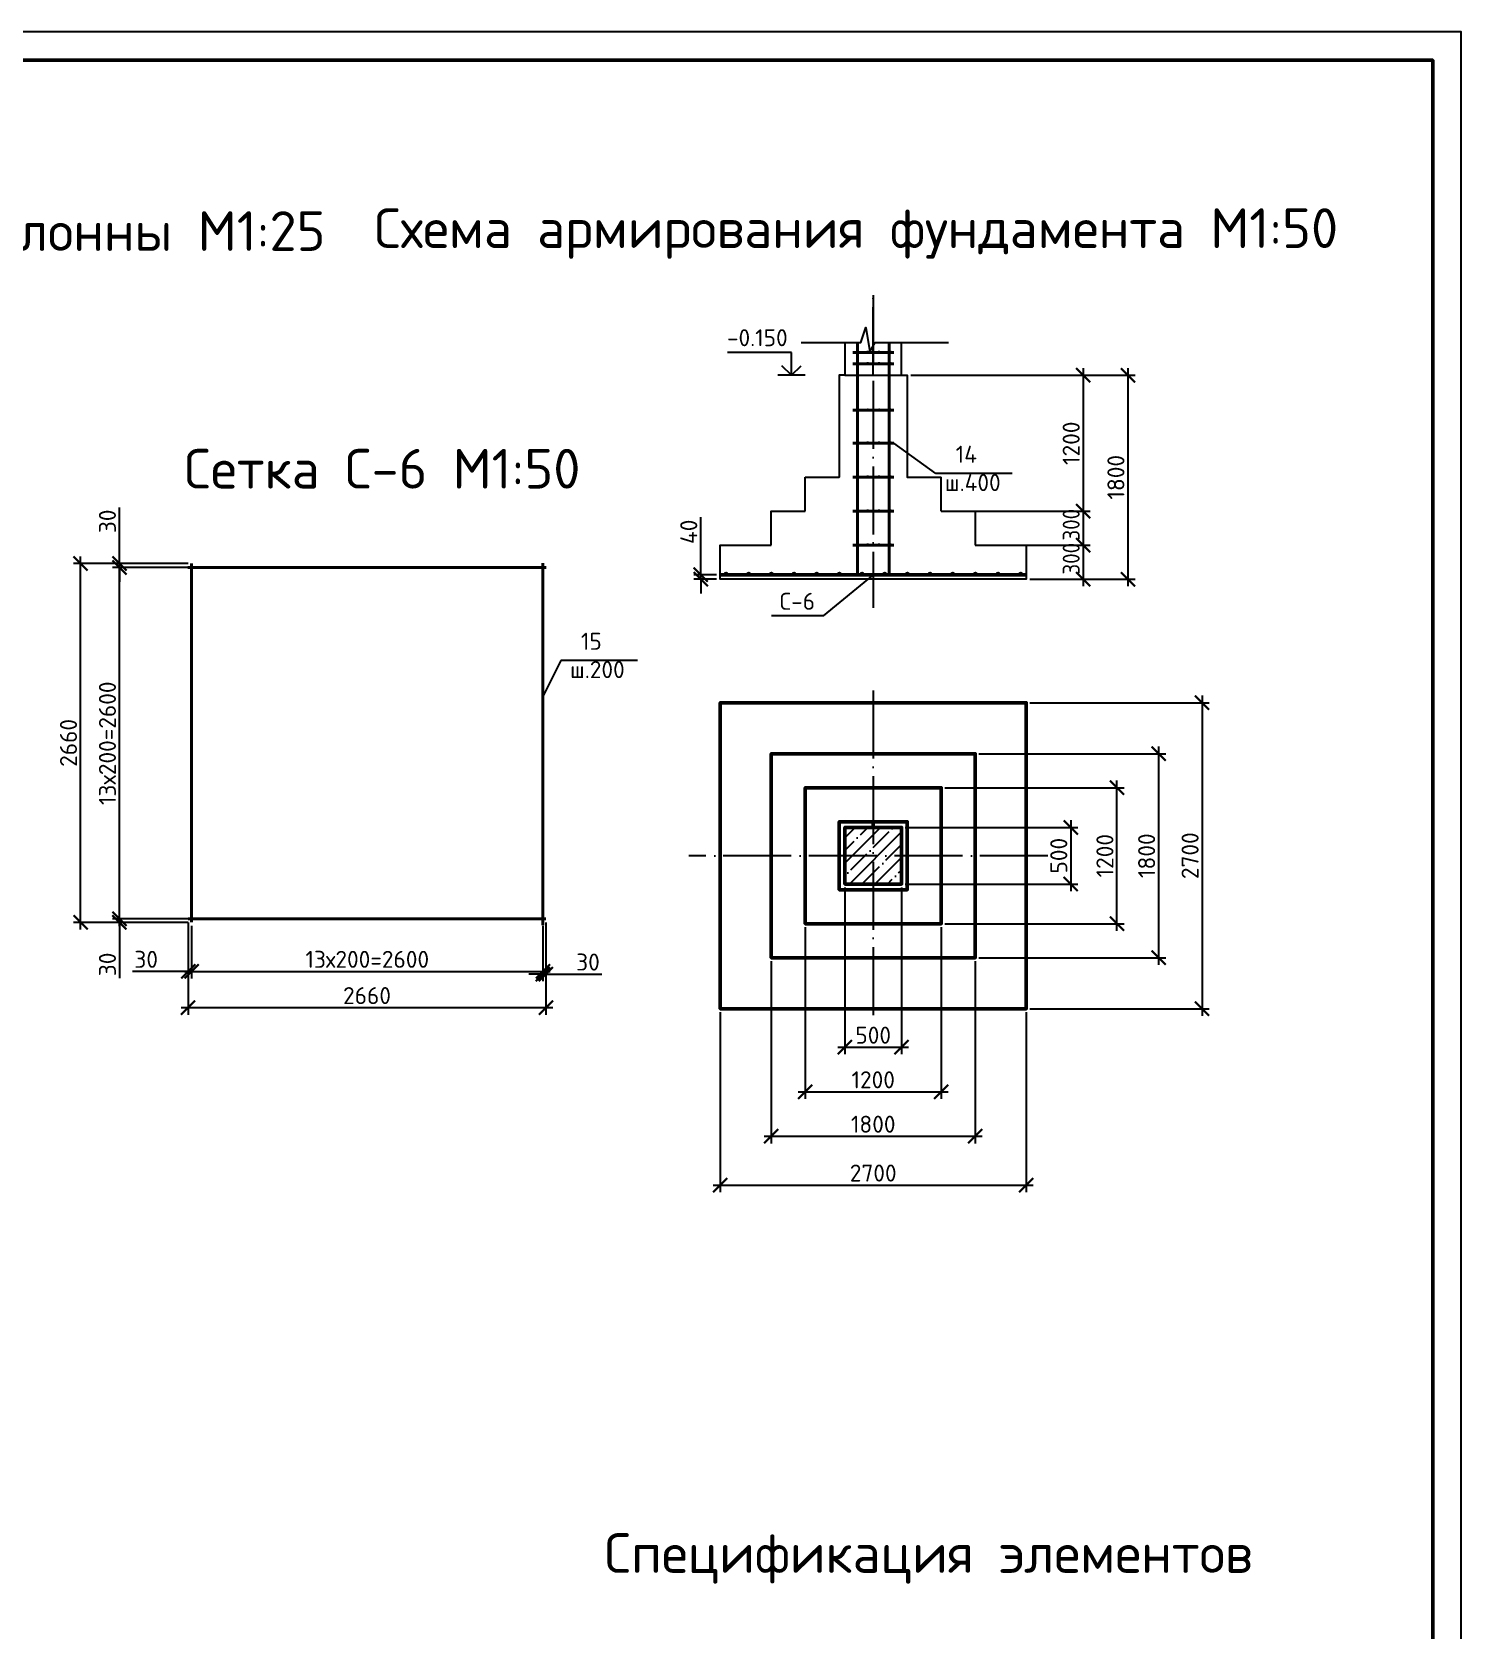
# Model space of a CAD drawing. Header units: millimetres. Extents: x -258556 to -95372, y 16759 to 83599.
# Drawn here: x -127405.4 to -127153.2, y 41723.4 to 42005.4 of the extents above; entities that cross this region are included whole.
import ezdxf

# ---------------------------------------------------------------- set-up
doc = ezdxf.new("R2010")
doc.units = ezdxf.units.MM
doc.header["$LTSCALE"] = 0.5
doc.linetypes.add('ACAD_ISO04W100', pattern=[30, 24, -3, 0, -3])
for name, color, linetype, lineweight in [('0.25-STAMP', 10, 'Continuous', 25), ('0.3-STAMP', 7, 'Continuous', 30), ('ТОЛСТЫЕ', 1, 'Continuous', 50), ('Толстый', 7, 'Continuous', 40), ('ТОНКИЕе', 7, 'Continuous', 25)]:
    doc.layers.add(name, color=color, linetype=linetype, lineweight=lineweight)
for name, color, linetype in [('оси', 7, 'ACAD_ISO04W100'), ('размеры', 7, 'Continuous'), ('текст', 7, 'Continuous'), ('тонкие', 7, 'Continuous'), ('Тонкий', 7, 'Continuous')]:
    doc.layers.add(name, color=color, linetype=linetype)
doc.styles.add('Наклонный3.5', font='isocpeur.ttf', dxfattribs={"height": 3})
doc.dimstyles.new('СТРОИТЕЛЬНЫЙ', dxfattribs={"dimtxt": 3.5, "dimasz": 2.5, "dimexe": 1.25, "dimexo": 0.625, "dimtad": 1, "dimdec": 0, "dimlfac": 100, "dimdsep": 46, "dimtxsty": 'Наклонный3.5', "dimblk1": 'ARCHTICK', "dimblk2": 'ARCHTICK', "dimsah": 1, "dimcen": 0, "dimdle": 1.25, "dimadec": 0, "dimazin": 0, "dimtfac": 0.75, "dimtdec": 0, "dimtmove": 0, "dimatfit": 3, "dimldrblk": 'ARCHTICK', "dimfxl": 1, "dimtolj": 1, "dimtzin": 0, "dimarcsym": 0})

# ---------------------------------------------------------------- blocks, each defined once
blk = doc.blocks.new('_ArchTick')
at = {"color": 0, "linetype": 'ByBlock', "const_width": 0.15}
blk.add_lwpolyline([(-0.5, -0.5), (0.5, 0.5)], dxfattribs=at)
blk = doc.blocks.new('*D1009')
at = {"layer": 'Defpoints', "color": 0, "transparency": 16777216}
for p in [(-127377.24, 41848.26), (-127315.24, 41848.26), (-127315.24, 41839.61)]:
    blk.add_point(p, dxfattribs=at)
at = {"layer": 'тонкие', "color": 0, "lineweight": -2, "transparency": 16777216}
for p, q in [((-127377.24, 41847.64), (-127377.24, 41838.36)), ((-127315.24, 41847.64), (-127315.24, 41838.36)), ((-127378.49, 41839.61), (-127313.99, 41839.61))]:
    blk.add_line(p, q, dxfattribs=at)
at = {"layer": 'тонкие', "color": 0, "lineweight": -2, "transparency": 16777216, "xscale": 2.5, "yscale": 2.5, "zscale": 2.5, "rotation": 180}
blk.add_blockref('_ArchTick', (-127377.24, 41839.61), dxfattribs=at)
at = {"layer": 'тонкие', "color": 0, "lineweight": -2, "transparency": 16777216, "xscale": 2.5, "yscale": 2.5, "zscale": 2.5}
blk.add_blockref('_ArchTick', (-127315.24, 41839.61), dxfattribs=at)
at = {"layer": 'тонкие', "color": 0, "transparency": 16777216, "insert": (-127346.24, 41841.73), "char_height": 3, "width": 25.55, "attachment_point": 5, "style": 'Наклонный3.5'}
blk.add_mtext('\\A1;13х200=2600', dxfattribs=at)
blk = doc.blocks.new('*D1010')
at = {"layer": 'Defpoints', "color": 0, "transparency": 16777216}
for p in [(-127314.72, 41848.86), (-127315.24, 41847.78), (-127314.72, 41839.12)]:
    blk.add_point(p, dxfattribs=at)
at = {"layer": 'тонкие', "color": 0, "lineweight": -2, "transparency": 16777216}
for p, q in [((-127315.24, 41847.15), (-127315.24, 41837.87)), ((-127314.72, 41848.24), (-127314.72, 41837.87)), ((-127315.24, 41839.12), (-127317.74, 41839.12)), ((-127315.24, 41839.12), (-127314.72, 41839.12)), ((-127314.72, 41839.12), (-127304.87, 41839.12))]:
    blk.add_line(p, q, dxfattribs=at)
at = {"layer": 'тонкие', "color": 0, "lineweight": -2, "transparency": 16777216, "xscale": 2.5, "yscale": 2.5, "zscale": 2.5}
blk.add_blockref('_ArchTick', (-127315.24, 41839.12), dxfattribs=at)
at = {"layer": 'тонкие', "color": 0, "lineweight": -2, "transparency": 16777216, "xscale": 2.5, "yscale": 2.5, "zscale": 2.5, "rotation": 180}
blk.add_blockref('_ArchTick', (-127314.72, 41839.12), dxfattribs=at)
at = {"layer": 'тонкие', "color": 0, "transparency": 16777216, "insert": (-127307.29, 41841.25), "char_height": 3, "attachment_point": 5, "style": 'Наклонный3.5'}
blk.add_mtext('\\A1;30', dxfattribs=at)
blk = doc.blocks.new('*D1011')
at = {"layer": 'Defpoints', "color": 0, "transparency": 16777216}
for p in [(-127377.84, 41848.86), (-127377.24, 41848.26), (-127377.84, 41839.61)]:
    blk.add_point(p, dxfattribs=at)
at = {"layer": 'тонкие', "color": 0, "lineweight": -2, "transparency": 16777216}
for p, q in [((-127377.84, 41848.24), (-127377.84, 41838.36)), ((-127377.24, 41847.64), (-127377.24, 41838.36)), ((-127377.84, 41839.61), (-127387.69, 41839.61)), ((-127377.24, 41839.61), (-127377.84, 41839.61)), ((-127377.24, 41839.61), (-127374.74, 41839.61))]:
    blk.add_line(p, q, dxfattribs=at)
at = {"layer": 'тонкие', "color": 0, "lineweight": -2, "transparency": 16777216, "xscale": 2.5, "yscale": 2.5, "zscale": 2.5}
blk.add_blockref('_ArchTick', (-127377.84, 41839.61), dxfattribs=at)
at = {"layer": 'тонкие', "color": 0, "lineweight": -2, "transparency": 16777216, "xscale": 2.5, "yscale": 2.5, "zscale": 2.5, "rotation": 180}
blk.add_blockref('_ArchTick', (-127377.24, 41839.61), dxfattribs=at)
at = {"layer": 'тонкие', "color": 0, "transparency": 16777216, "insert": (-127385.26, 41841.73), "char_height": 3, "attachment_point": 5, "style": 'Наклонный3.5'}
blk.add_mtext('\\A1;30', dxfattribs=at)
blk = doc.blocks.new('*D1012')
at = {"layer": 'Defpoints', "color": 0, "transparency": 16777216}
for p in [(-127377.84, 41848.86), (-127389.97, 41848.26), (-127377.24, 41848.26)]:
    blk.add_point(p, dxfattribs=at)
at = {"layer": 'тонкие', "color": 0, "lineweight": -2, "transparency": 16777216}
for p, q in [((-127378.46, 41848.86), (-127391.22, 41848.86)), ((-127389.97, 41848.86), (-127389.97, 41851.36)), ((-127389.97, 41848.86), (-127389.97, 41848.26)), ((-127377.86, 41848.26), (-127391.22, 41848.26)), ((-127389.97, 41848.26), (-127389.97, 41838.41))]:
    blk.add_line(p, q, dxfattribs=at)
at = {"layer": 'тонкие', "color": 0, "lineweight": -2, "transparency": 16777216, "xscale": 2.5, "yscale": 2.5, "zscale": 2.5}
for p, rotation in [((-127389.97, 41848.86), 270), ((-127389.97, 41848.26), 90)]:
    blk.add_blockref('_ArchTick', p, dxfattribs=dict(at, rotation=rotation))
at = {"layer": 'тонкие', "color": 0, "transparency": 16777216, "insert": (-127392.1, 41840.84), "char_height": 3, "attachment_point": 5, "rotation": 90, "style": 'Наклонный3.5'}
blk.add_mtext('\\A1;30', dxfattribs=at)
blk = doc.blocks.new('*D1013')
at = {"layer": 'Defpoints', "color": 0, "transparency": 16777216}
for p in [(-127389.97, 41910.86), (-127377.24, 41910.86), (-127377.24, 41848.86)]:
    blk.add_point(p, dxfattribs=at)
at = {"layer": 'тонкие', "color": 0, "lineweight": -2, "transparency": 16777216}
for p, q in [((-127377.86, 41910.86), (-127391.22, 41910.86)), ((-127389.97, 41847.61), (-127389.97, 41912.11)), ((-127377.86, 41848.86), (-127391.22, 41848.86))]:
    blk.add_line(p, q, dxfattribs=at)
at = {"layer": 'тонкие', "color": 0, "lineweight": -2, "transparency": 16777216, "xscale": 2.5, "yscale": 2.5, "zscale": 2.5}
for p, rotation in [((-127389.97, 41910.86), 90), ((-127389.97, 41848.86), 270)]:
    blk.add_blockref('_ArchTick', p, dxfattribs=dict(at, rotation=rotation))
at = {"layer": 'тонкие', "color": 0, "transparency": 16777216, "insert": (-127392.1, 41879.86), "char_height": 3, "attachment_point": 5, "rotation": 90, "style": 'Наклонный3.5'}
blk.add_mtext('\\A1;13х200=2600', dxfattribs=at)
blk = doc.blocks.new('*D1014')
at = {"layer": 'Defpoints', "color": 0, "transparency": 16777216}
for p in [(-127389.97, 41911.6), (-127377.24, 41911.6), (-127377.24, 41910.86)]:
    blk.add_point(p, dxfattribs=at)
at = {"layer": 'тонкие', "color": 0, "lineweight": -2, "transparency": 16777216}
for p, q in [((-127389.97, 41911.6), (-127389.97, 41921.45)), ((-127377.86, 41911.6), (-127391.22, 41911.6)), ((-127377.86, 41910.86), (-127391.22, 41910.86)), ((-127389.97, 41910.86), (-127389.97, 41911.6)), ((-127389.97, 41910.86), (-127389.97, 41908.36))]:
    blk.add_line(p, q, dxfattribs=at)
at = {"layer": 'тонкие', "color": 0, "lineweight": -2, "transparency": 16777216, "xscale": 2.5, "yscale": 2.5, "zscale": 2.5}
for p, rotation in [((-127389.97, 41911.6), 270), ((-127389.97, 41910.86), 90)]:
    blk.add_blockref('_ArchTick', p, dxfattribs=dict(at, rotation=rotation))
at = {"layer": 'тонкие', "color": 0, "transparency": 16777216, "insert": (-127392.1, 41919.03), "char_height": 3, "attachment_point": 5, "rotation": 90, "style": 'Наклонный3.5'}
blk.add_mtext('\\A1;30', dxfattribs=at)
blk = doc.blocks.new('*D1015')
at = {"layer": 'Defpoints', "color": 0, "transparency": 16777216}
for p in [(-127396.84, 41911.6), (-127377.24, 41911.6), (-127377.24, 41848.26)]:
    blk.add_point(p, dxfattribs=at)
at = {"layer": 'тонкие', "color": 0, "lineweight": -2, "transparency": 16777216}
for p, q in [((-127377.86, 41911.6), (-127398.09, 41911.6)), ((-127396.84, 41847.01), (-127396.84, 41912.85)), ((-127377.86, 41848.26), (-127398.09, 41848.26))]:
    blk.add_line(p, q, dxfattribs=at)
at = {"layer": 'тонкие', "color": 0, "lineweight": -2, "transparency": 16777216, "xscale": 2.5, "yscale": 2.5, "zscale": 2.5}
for p, rotation in [((-127396.84, 41911.6), 90), ((-127396.84, 41848.26), 270)]:
    blk.add_blockref('_ArchTick', p, dxfattribs=dict(at, rotation=rotation))
at = {"layer": 'тонкие', "color": 0, "transparency": 16777216, "insert": (-127398.97, 41879.93), "char_height": 3, "attachment_point": 5, "rotation": 90, "style": 'Наклонный3.5'}
blk.add_mtext('\\A1;2660', dxfattribs=at)
blk = doc.blocks.new('*D1016')
at = {"layer": 'Defpoints', "color": 0, "transparency": 16777216}
for p in [(-127250.96, 41944.81), (-127244.96, 41920.81), (-127219.9, 41920.81)]:
    blk.add_point(p, dxfattribs=at)
at = {"layer": 'размеры', "color": 0, "lineweight": -2, "transparency": 16777216}
for p, q in [((-127250.34, 41944.81), (-127218.65, 41944.81)), ((-127219.9, 41946.06), (-127219.9, 41919.56)), ((-127244.34, 41920.81), (-127218.65, 41920.81))]:
    blk.add_line(p, q, dxfattribs=at)
at = {"layer": 'размеры', "color": 0, "lineweight": -2, "transparency": 16777216, "xscale": 2.5, "yscale": 2.5, "zscale": 2.5}
for p, rotation in [((-127219.9, 41944.81), 90), ((-127219.9, 41920.81), 270)]:
    blk.add_blockref('_ArchTick', p, dxfattribs=dict(at, rotation=rotation))
at = {"layer": 'размеры', "color": 0, "transparency": 16777216, "insert": (-127222.02, 41932.81), "char_height": 3, "attachment_point": 5, "rotation": 90, "style": 'Наклонный3.5'}
blk.add_mtext('\\A1;1200', dxfattribs=at)
blk = doc.blocks.new('*D1017')
at = {"layer": 'Defpoints', "color": 0, "transparency": 16777216}
for p in [(-127238.96, 41920.81), (-127238.96, 41914.81), (-127219.9, 41914.81)]:
    blk.add_point(p, dxfattribs=at)
at = {"layer": 'размеры', "color": 0, "lineweight": -2, "transparency": 16777216}
for p, q in [((-127219.9, 41922.06), (-127219.9, 41913.56)), ((-127238.34, 41920.81), (-127218.65, 41920.81)), ((-127238.34, 41914.81), (-127218.65, 41914.81))]:
    blk.add_line(p, q, dxfattribs=at)
at = {"layer": 'размеры', "color": 0, "lineweight": -2, "transparency": 16777216, "xscale": 2.5, "yscale": 2.5, "zscale": 2.5}
for p, rotation in [((-127219.9, 41920.81), 90), ((-127219.9, 41914.81), 270)]:
    blk.add_blockref('_ArchTick', p, dxfattribs=dict(at, rotation=rotation))
at = {"layer": 'размеры', "color": 0, "transparency": 16777216, "insert": (-127222.02, 41918.43), "char_height": 3, "attachment_point": 5, "rotation": 90, "style": 'Наклонный3.5'}
blk.add_mtext('\\A1;{\\W0.9;300}', dxfattribs=at)
blk = doc.blocks.new('*D1018')
at = {"layer": 'Defpoints', "color": 0, "transparency": 16777216}
for p in [(-127229.96, 41914.81), (-127229.96, 41908.81), (-127219.9, 41908.81)]:
    blk.add_point(p, dxfattribs=at)
at = {"layer": 'размеры', "color": 0, "lineweight": -2, "transparency": 16777216}
for p, q in [((-127229.34, 41914.81), (-127218.65, 41914.81)), ((-127219.9, 41916.06), (-127219.9, 41907.56)), ((-127229.34, 41908.81), (-127218.65, 41908.81))]:
    blk.add_line(p, q, dxfattribs=at)
at = {"layer": 'размеры', "color": 0, "lineweight": -2, "transparency": 16777216, "xscale": 2.5, "yscale": 2.5, "zscale": 2.5}
for p, rotation in [((-127219.9, 41914.81), 90), ((-127219.9, 41908.81), 270)]:
    blk.add_blockref('_ArchTick', p, dxfattribs=dict(at, rotation=rotation))
at = {"layer": 'размеры', "color": 0, "transparency": 16777216, "insert": (-127222.02, 41912.43), "char_height": 3, "attachment_point": 5, "rotation": 90, "style": 'Наклонный3.5'}
blk.add_mtext('\\A1;{\\W0.9;300}', dxfattribs=at)
blk = doc.blocks.new('*D1019')
at = {"layer": 'Defpoints', "color": 0, "transparency": 16777216}
for p in [(-127250.96, 41944.81), (-127229.96, 41908.81), (-127212, 41908.81)]:
    blk.add_point(p, dxfattribs=at)
at = {"layer": 'размеры', "color": 0, "lineweight": -2, "transparency": 16777216}
for p, q in [((-127250.34, 41944.81), (-127210.75, 41944.81)), ((-127212, 41946.06), (-127212, 41907.56)), ((-127229.34, 41908.81), (-127210.75, 41908.81))]:
    blk.add_line(p, q, dxfattribs=at)
at = {"layer": 'размеры', "color": 0, "lineweight": -2, "transparency": 16777216, "xscale": 2.5, "yscale": 2.5, "zscale": 2.5}
for p, rotation in [((-127212, 41944.81), 90), ((-127212, 41908.81), 270)]:
    blk.add_blockref('_ArchTick', p, dxfattribs=dict(at, rotation=rotation))
at = {"layer": 'размеры', "color": 0, "transparency": 16777216, "insert": (-127214.13, 41926.81), "char_height": 3, "attachment_point": 5, "rotation": 90, "style": 'Наклонный3.5'}
blk.add_mtext('\\A1;1800', dxfattribs=at)
blk = doc.blocks.new('*D1020')
at = {"layer": 'Defpoints', "color": 0, "transparency": 16777216}
for p in [(-127261.96, 41855.02), (-127251.96, 41855.02), (-127251.96, 41826.22)]:
    blk.add_point(p, dxfattribs=at)
at = {"layer": 'размеры', "color": 0, "lineweight": -2, "transparency": 16777216}
for p, q in [((-127261.96, 41854.39), (-127261.96, 41824.97)), ((-127251.96, 41854.39), (-127251.96, 41824.97)), ((-127263.21, 41826.22), (-127250.71, 41826.22))]:
    blk.add_line(p, q, dxfattribs=at)
at = {"layer": 'размеры', "color": 0, "lineweight": -2, "transparency": 16777216, "xscale": 2.5, "yscale": 2.5, "zscale": 2.5, "rotation": 180}
blk.add_blockref('_ArchTick', (-127261.96, 41826.22), dxfattribs=at)
at = {"layer": 'размеры', "color": 0, "lineweight": -2, "transparency": 16777216, "xscale": 2.5, "yscale": 2.5, "zscale": 2.5}
blk.add_blockref('_ArchTick', (-127251.96, 41826.22), dxfattribs=at)
at = {"layer": 'размеры', "color": 0, "transparency": 16777216, "insert": (-127256.96, 41828.34), "char_height": 3, "attachment_point": 5, "style": 'Наклонный3.5'}
blk.add_mtext('\\A1;500', dxfattribs=at)
blk = doc.blocks.new('*D1021')
at = {"layer": 'Defpoints', "color": 0, "transparency": 16777216}
for p in [(-127251.96, 41865.02), (-127251.96, 41855.02), (-127222.09, 41855.02)]:
    blk.add_point(p, dxfattribs=at)
at = {"layer": 'размеры', "color": 0, "lineweight": -2, "transparency": 16777216}
for p, q in [((-127222.09, 41866.27), (-127222.09, 41853.77)), ((-127251.34, 41865.02), (-127220.84, 41865.02)), ((-127251.34, 41855.02), (-127220.84, 41855.02))]:
    blk.add_line(p, q, dxfattribs=at)
at = {"layer": 'размеры', "color": 0, "lineweight": -2, "transparency": 16777216, "xscale": 2.5, "yscale": 2.5, "zscale": 2.5}
for p, rotation in [((-127222.09, 41865.02), 90), ((-127222.09, 41855.02), 270)]:
    blk.add_blockref('_ArchTick', p, dxfattribs=dict(at, rotation=rotation))
at = {"layer": 'размеры', "color": 0, "transparency": 16777216, "insert": (-127224.21, 41860.02), "char_height": 3, "attachment_point": 5, "rotation": 90, "style": 'Наклонный3.5'}
blk.add_mtext('\\A1;500', dxfattribs=at)
blk = doc.blocks.new('*D1022')
at = {"layer": 'Defpoints', "color": 0, "transparency": 16777216}
for p in [(-127268.96, 41848.02), (-127244.96, 41848.02), (-127244.96, 41818.35)]:
    blk.add_point(p, dxfattribs=at)
at = {"layer": 'размеры', "color": 0, "lineweight": -2, "transparency": 16777216}
for p, q in [((-127268.96, 41847.39), (-127268.96, 41817.1)), ((-127244.96, 41847.39), (-127244.96, 41817.1)), ((-127270.21, 41818.35), (-127243.71, 41818.35))]:
    blk.add_line(p, q, dxfattribs=at)
at = {"layer": 'размеры', "color": 0, "lineweight": -2, "transparency": 16777216, "xscale": 2.5, "yscale": 2.5, "zscale": 2.5, "rotation": 180}
blk.add_blockref('_ArchTick', (-127268.96, 41818.35), dxfattribs=at)
at = {"layer": 'размеры', "color": 0, "lineweight": -2, "transparency": 16777216, "xscale": 2.5, "yscale": 2.5, "zscale": 2.5}
blk.add_blockref('_ArchTick', (-127244.96, 41818.35), dxfattribs=at)
at = {"layer": 'размеры', "color": 0, "transparency": 16777216, "insert": (-127256.96, 41820.47), "char_height": 3, "attachment_point": 5, "style": 'Наклонный3.5'}
blk.add_mtext('\\A1;1200', dxfattribs=at)
blk = doc.blocks.new('*D1023')
at = {"layer": 'Defpoints', "color": 0, "transparency": 16777216}
for p in [(-127244.96, 41872.02), (-127213.94, 41872.02), (-127244.96, 41848.02)]:
    blk.add_point(p, dxfattribs=at)
at = {"layer": 'размеры', "color": 0, "lineweight": -2, "transparency": 16777216}
for p, q in [((-127244.34, 41872.02), (-127212.69, 41872.02)), ((-127213.94, 41846.77), (-127213.94, 41873.27)), ((-127244.34, 41848.02), (-127212.69, 41848.02))]:
    blk.add_line(p, q, dxfattribs=at)
at = {"layer": 'размеры', "color": 0, "lineweight": -2, "transparency": 16777216, "xscale": 2.5, "yscale": 2.5, "zscale": 2.5}
for p, rotation in [((-127213.94, 41872.02), 90), ((-127213.94, 41848.02), 270)]:
    blk.add_blockref('_ArchTick', p, dxfattribs=dict(at, rotation=rotation))
at = {"layer": 'размеры', "color": 0, "transparency": 16777216, "insert": (-127216.07, 41860.02), "char_height": 3, "attachment_point": 5, "rotation": 90, "style": 'Наклонный3.5'}
blk.add_mtext('\\A1;1200', dxfattribs=at)
blk = doc.blocks.new('*D1024')
at = {"layer": 'Defpoints', "color": 0, "transparency": 16777216}
for p in [(-127274.96, 41842.02), (-127238.96, 41842.02), (-127238.96, 41810.5)]:
    blk.add_point(p, dxfattribs=at)
at = {"layer": 'размеры', "color": 0, "lineweight": -2, "transparency": 16777216}
for p, q in [((-127274.96, 41841.39), (-127274.96, 41809.25)), ((-127238.96, 41841.39), (-127238.96, 41809.25)), ((-127276.21, 41810.5), (-127237.71, 41810.5))]:
    blk.add_line(p, q, dxfattribs=at)
at = {"layer": 'размеры', "color": 0, "lineweight": -2, "transparency": 16777216, "xscale": 2.5, "yscale": 2.5, "zscale": 2.5, "rotation": 180}
blk.add_blockref('_ArchTick', (-127274.96, 41810.5), dxfattribs=at)
at = {"layer": 'размеры', "color": 0, "lineweight": -2, "transparency": 16777216, "xscale": 2.5, "yscale": 2.5, "zscale": 2.5}
blk.add_blockref('_ArchTick', (-127238.96, 41810.5), dxfattribs=at)
at = {"layer": 'размеры', "color": 0, "transparency": 16777216, "insert": (-127256.96, 41812.63), "char_height": 3, "attachment_point": 5, "style": 'Наклонный3.5'}
blk.add_mtext('\\A1;1800', dxfattribs=at)
blk = doc.blocks.new('*D1025')
at = {"layer": 'Defpoints', "color": 0, "transparency": 16777216}
for p in [(-127283.96, 41833.02), (-127229.96, 41833.02), (-127229.96, 41801.89)]:
    blk.add_point(p, dxfattribs=at)
at = {"layer": 'размеры', "color": 0, "lineweight": -2, "transparency": 16777216}
for p, q in [((-127283.96, 41832.39), (-127283.96, 41800.64)), ((-127229.96, 41832.39), (-127229.96, 41800.64)), ((-127285.21, 41801.89), (-127228.71, 41801.89))]:
    blk.add_line(p, q, dxfattribs=at)
at = {"layer": 'размеры', "color": 0, "lineweight": -2, "transparency": 16777216, "xscale": 2.5, "yscale": 2.5, "zscale": 2.5, "rotation": 180}
blk.add_blockref('_ArchTick', (-127283.96, 41801.89), dxfattribs=at)
at = {"layer": 'размеры', "color": 0, "lineweight": -2, "transparency": 16777216, "xscale": 2.5, "yscale": 2.5, "zscale": 2.5}
blk.add_blockref('_ArchTick', (-127229.96, 41801.89), dxfattribs=at)
at = {"layer": 'размеры', "color": 0, "transparency": 16777216, "insert": (-127256.96, 41804.01), "char_height": 3, "attachment_point": 5, "style": 'Наклонный3.5'}
blk.add_mtext('\\A1;2700', dxfattribs=at)
blk = doc.blocks.new('*D1026')
at = {"layer": 'Defpoints', "color": 0, "transparency": 16777216}
for p in [(-127238.96, 41878.02), (-127206.58, 41878.02), (-127238.96, 41842.02)]:
    blk.add_point(p, dxfattribs=at)
at = {"layer": 'размеры', "color": 0, "lineweight": -2, "transparency": 16777216}
for p, q in [((-127238.34, 41878.02), (-127205.33, 41878.02)), ((-127206.58, 41840.77), (-127206.58, 41879.27)), ((-127238.34, 41842.02), (-127205.33, 41842.02))]:
    blk.add_line(p, q, dxfattribs=at)
at = {"layer": 'размеры', "color": 0, "lineweight": -2, "transparency": 16777216, "xscale": 2.5, "yscale": 2.5, "zscale": 2.5}
for p, rotation in [((-127206.58, 41878.02), 90), ((-127206.58, 41842.02), 270)]:
    blk.add_blockref('_ArchTick', p, dxfattribs=dict(at, rotation=rotation))
at = {"layer": 'размеры', "color": 0, "transparency": 16777216, "insert": (-127208.71, 41860.02), "char_height": 3, "attachment_point": 5, "rotation": 90, "style": 'Наклонный3.5'}
blk.add_mtext('\\A1;1800', dxfattribs=at)
blk = doc.blocks.new('*D1027')
at = {"layer": 'Defpoints', "color": 0, "transparency": 16777216}
for p in [(-127229.96, 41887.02), (-127229.96, 41833.02), (-127198.92, 41833.02)]:
    blk.add_point(p, dxfattribs=at)
at = {"layer": 'размеры', "color": 0, "lineweight": -2, "transparency": 16777216}
for p, q in [((-127198.92, 41888.27), (-127198.92, 41831.77)), ((-127229.34, 41887.02), (-127197.67, 41887.02)), ((-127229.34, 41833.02), (-127197.67, 41833.02))]:
    blk.add_line(p, q, dxfattribs=at)
at = {"layer": 'размеры', "color": 0, "lineweight": -2, "transparency": 16777216, "xscale": 2.5, "yscale": 2.5, "zscale": 2.5}
for p, rotation in [((-127198.92, 41887.02), 90), ((-127198.92, 41833.02), 270)]:
    blk.add_blockref('_ArchTick', p, dxfattribs=dict(at, rotation=rotation))
at = {"layer": 'размеры', "color": 0, "transparency": 16777216, "insert": (-127201.04, 41860.02), "char_height": 3, "attachment_point": 5, "rotation": 90, "style": 'Наклонный3.5'}
blk.add_mtext('\\A1;2700', dxfattribs=at)
blk = doc.blocks.new('*D1028')
at = {"layer": 'Defpoints', "color": 0, "transparency": 16777216}
for p in [(-127287.39, 41909.61), (-127283.96, 41909.61), (-127283.96, 41908.81)]:
    blk.add_point(p, dxfattribs=at)
at = {"layer": 'размеры', "color": 0, "lineweight": -2, "transparency": 16777216}
for p, q in [((-127287.39, 41909.61), (-127287.39, 41919.76)), ((-127284.59, 41909.61), (-127288.64, 41909.61)), ((-127284.59, 41908.81), (-127288.64, 41908.81)), ((-127287.39, 41908.81), (-127287.39, 41909.61)), ((-127287.39, 41908.81), (-127287.39, 41906.31))]:
    blk.add_line(p, q, dxfattribs=at)
at = {"layer": 'размеры', "color": 0, "lineweight": -2, "transparency": 16777216, "xscale": 2.5, "yscale": 2.5, "zscale": 2.5}
for p, rotation in [((-127287.39, 41909.61), 270), ((-127287.39, 41908.81), 90)]:
    blk.add_blockref('_ArchTick', p, dxfattribs=dict(at, rotation=rotation))
at = {"layer": 'размеры', "color": 0, "transparency": 16777216, "insert": (-127289.51, 41917.18), "char_height": 3, "attachment_point": 5, "rotation": 90, "style": 'Наклонный3.5'}
blk.add_mtext('\\A1;40', dxfattribs=at)
blk = doc.blocks.new('*D1029')
at = {"layer": 'Defpoints', "color": 0, "transparency": 16777216}
for p in [(-127377.86, 41848.86), (-127314.72, 41848.86), (-127314.72, 41833.2)]:
    blk.add_point(p, dxfattribs=at)
at = {"layer": 'размеры', "color": 0, "lineweight": -2, "transparency": 16777216}
for p, q in [((-127377.86, 41848.24), (-127377.86, 41831.95)), ((-127314.72, 41848.24), (-127314.72, 41831.95)), ((-127379.11, 41833.2), (-127313.47, 41833.2))]:
    blk.add_line(p, q, dxfattribs=at)
at = {"layer": 'размеры', "color": 0, "lineweight": -2, "transparency": 16777216, "xscale": 2.5, "yscale": 2.5, "zscale": 2.5, "rotation": 180}
blk.add_blockref('_ArchTick', (-127377.86, 41833.2), dxfattribs=at)
at = {"layer": 'размеры', "color": 0, "lineweight": -2, "transparency": 16777216, "xscale": 2.5, "yscale": 2.5, "zscale": 2.5}
blk.add_blockref('_ArchTick', (-127314.72, 41833.2), dxfattribs=at)
at = {"layer": 'размеры', "color": 0, "transparency": 16777216, "insert": (-127346.29, 41835.33), "char_height": 3, "attachment_point": 5, "style": 'Наклонный3.5'}
blk.add_mtext('\\A1;2660', dxfattribs=at)

msp = doc.modelspace()

# ---------------------------------------------------------------- hatches: boundary and pattern name
at = {"layer": 'тонкие'}
h = msp.add_hatch(color=7, dxfattribs=at)
h.dxf.hatch_style = 1
h.paths.add_polyline_path([(-127259.82891, 41948.92233, 1), (-127260.02891, 41948.92233, 1)])
h.paths.add_polyline_path([(-127258.02891, 41948.92233, 1), (-127257.82891, 41948.92233, 1)])
h.paths.add_polyline_path([(-127255.82891, 41948.92233, 1), (-127256.02891, 41948.92233, 1)])
h.paths.add_polyline_path([(-127253.82891, 41948.92233, 1), (-127254.02891, 41948.92233, 1)])
h = msp.add_hatch(color=7, dxfattribs=at)
h.dxf.hatch_style = 1
h.paths.add_polyline_path([(-127259.82891, 41946.92233, 1), (-127260.02891, 41946.92233, 1)])
h.paths.add_polyline_path([(-127258.02891, 41946.92233, 1), (-127257.82891, 41946.92233, 1)])
h.paths.add_polyline_path([(-127255.82891, 41946.92233, 1), (-127256.02891, 41946.92233, 1)])
h.paths.add_polyline_path([(-127253.82891, 41946.92233, 1), (-127254.02891, 41946.92233, 1)])
h = msp.add_hatch(color=7, dxfattribs=at)
h.dxf.hatch_style = 1
h.paths.add_polyline_path([(-127259.82891, 41938.723, 1), (-127260.02891, 41938.723, 1)])
h.paths.add_polyline_path([(-127258.02891, 41938.723, 1), (-127257.82891, 41938.723, 1)])
h.paths.add_polyline_path([(-127255.82891, 41938.723, 1), (-127256.02891, 41938.723, 1)])
h.paths.add_polyline_path([(-127253.82891, 41938.723, 1), (-127254.02891, 41938.723, 1)])
h = msp.add_hatch(color=7, dxfattribs=at)
h.dxf.hatch_style = 1
h.paths.add_polyline_path([(-127259.82891, 41932.90573, 1), (-127260.02891, 41932.90573, 1)])
h.paths.add_polyline_path([(-127258.02891, 41932.90573, 1), (-127257.82891, 41932.90573, 1)])
h.paths.add_polyline_path([(-127255.82891, 41932.90573, 1), (-127256.02891, 41932.90573, 1)])
h.paths.add_polyline_path([(-127253.82891, 41932.90573, 1), (-127254.02891, 41932.90573, 1)])
h = msp.add_hatch(color=7, dxfattribs=at)
h.dxf.hatch_style = 1
h.paths.add_polyline_path([(-127259.82891, 41926.90573, 1), (-127260.02891, 41926.90573, 1)])
h.paths.add_polyline_path([(-127258.02891, 41926.90573, 1), (-127257.82891, 41926.90573, 1)])
h.paths.add_polyline_path([(-127255.82891, 41926.90573, 1), (-127256.02891, 41926.90573, 1)])
h.paths.add_polyline_path([(-127253.82891, 41926.90573, 1), (-127254.02891, 41926.90573, 1)])
h = msp.add_hatch(color=7, dxfattribs=at)
h.dxf.hatch_style = 1
h.paths.add_polyline_path([(-127259.82891, 41920.90573, 1), (-127260.02891, 41920.90573, 1)])
h.paths.add_polyline_path([(-127258.02891, 41920.90573, 1), (-127257.82891, 41920.90573, 1)])
h.paths.add_polyline_path([(-127255.82891, 41920.90573, 1), (-127256.02891, 41920.90573, 1)])
h.paths.add_polyline_path([(-127253.82891, 41920.90573, 1), (-127254.02891, 41920.90573, 1)])
h = msp.add_hatch(color=7, dxfattribs=at)
h.dxf.hatch_style = 1
h.paths.add_polyline_path([(-127259.82891, 41914.90573, 1), (-127260.02891, 41914.90573, 1)])
h.paths.add_polyline_path([(-127258.02891, 41914.90573, 1), (-127257.82891, 41914.90573, 1)])
h.paths.add_polyline_path([(-127255.82891, 41914.90573, 1), (-127256.02891, 41914.90573, 1)])
h.paths.add_polyline_path([(-127253.82891, 41914.90573, 1), (-127254.02891, 41914.90573, 1)])
for points in [[(-127283.12891, 41909.80573, 1), (-127282.72891, 41909.80573, 1)], [(-127279.12891, 41909.80573, 1), (-127278.72891, 41909.80573, 1)], [(-127275.12891, 41909.80573, 1), (-127274.72891, 41909.80573, 1)], [(-127271.12891, 41909.80573, 1), (-127270.72891, 41909.80573, 1)], [(-127267.12891, 41909.80573, 1), (-127266.72891, 41909.80573, 1)], [(-127263.12891, 41909.80573, 1), (-127262.72891, 41909.80573, 1)], [(-127259.12891, 41909.80573, 1), (-127258.72891, 41909.80573, 1)], [(-127255.12891, 41909.80573, 1), (-127254.72891, 41909.80573, 1)], [(-127251.12891, 41909.80573, 1), (-127250.72891, 41909.80573, 1)], [(-127247.12891, 41909.80573, 1), (-127246.72891, 41909.80573, 1)], [(-127243.12891, 41909.80573, 1), (-127242.72891, 41909.80573, 1)], [(-127239.12891, 41909.80573, 1), (-127238.72891, 41909.80573, 1)], [(-127235.12891, 41909.80573, 1), (-127234.72891, 41909.80573, 1)], [(-127231.12891, 41909.80573, 1), (-127230.72891, 41909.80573, 1)]]:
    msp.add_hatch(color=7, dxfattribs=at).paths.add_polyline_path(points)
at = {"layer": 'тонкие', "transparency": 33554687}
h = msp.add_hatch(dxfattribs=at)
h.set_pattern_fill('ANSI35', scale=0.5)
h.paths.add_polyline_path([(-127256.96422, 41865.01766), (-127261.96422, 41865.01766), (-127261.96422, 41860.01766), (-127261.96422, 41855.01766), (-127256.96422, 41855.01766)])
h.paths.add_polyline_path([(-127256.96422, 41860.01766), (-127251.96422, 41860.01766), (-127251.96422, 41865.01766), (-127256.96422, 41865.01766)])
h.paths.add_polyline_path([(-127251.96422, 41855.01766), (-127251.96422, 41860.01766), (-127256.96422, 41860.01766), (-127256.96422, 41855.01766)])

# ---------------------------------------------------------------- linework, layer by layer
at = {"layer": '0.25-STAMP', "color": 7}
msp.add_lwpolyline([(-127994.22469, 41411.39759), (-127153.22469, 41411.39759), (-127153.22469, 42005.39759), (-127994.22469, 42005.39759), (-127994.22469, 41411.39759)], dxfattribs=at)
at = {"layer": '0.3-STAMP', "color": 7, "lineweight": 50}
msp.add_lwpolyline([(-127974.22469, 41416.39759), (-127158.22469, 41416.39759), (-127158.22469, 42000.39759), (-127974.22469, 42000.39759), (-127974.22469, 41416.39759)], dxfattribs=at)
at = {"layer": 'оси', "color": 7}
for points in [[(-127256.96422, 41944.80573), (-127256.96422, 41958.91898), (-127256.96422, 41903.74139)], [(-127268.96422, 41920.80573), (-127268.96422, 41926.80573), (-127262.96422, 41926.80573)], [(-127244.96422, 41920.80573), (-127244.96422, 41926.80573)], [(-127256.96422, 41889.15282), (-127256.96422, 41830.88251)], [(-127226.12496, 41860.01766), (-127226.12496, 41860.01766), (-127289.46982, 41860.01766)]]:
    msp.add_lwpolyline(points, dxfattribs=at)
at = {"layer": 'ТОЛСТЫЕ', "color": 7}
msp.add_line((-127283.96422, 41909.60573), (-127229.96422, 41909.60573), dxfattribs=at)
at = {"layer": 'Толстый', "color": 7}
for p, q in [((-127259.72891, 41909.60573), (-127259.72891, 41950.59147)), ((-127254.12891, 41950.59147), (-127254.12891, 41909.60573)), ((-127260.52891, 41948.82233), (-127253.32891, 41948.82233)), ((-127260.52891, 41946.82233), (-127253.32891, 41946.82233)), ((-127260.52891, 41938.623), (-127253.32891, 41938.623)), ((-127260.52891, 41932.80573), (-127253.32891, 41932.80573)), ((-127260.52891, 41926.80573), (-127253.32891, 41926.80573)), ((-127260.52891, 41920.80573), (-127253.32891, 41920.80573)), ((-127260.52891, 41914.80573), (-127253.32891, 41914.80573)), ((-127377.93775, 41910.86289), (-127314.6827, 41910.86289)), ((-127377.23775, 41848.26289), (-127377.23775, 41911.60353)), ((-127315.23775, 41847.77851), (-127315.23775, 41911.65332)), ((-127377.83775, 41848.86289), (-127314.71869, 41848.86289))]:
    msp.add_line(p, q, dxfattribs=at)
at = {"layer": 'тонкие', "color": 7}
for p, q in [((-127271.36422, 41948.80573), (-127282.66657, 41948.80573)), ((-127271.36422, 41944.80573), (-127271.36422, 41948.80573)), ((-127268.96422, 41944.80573), (-127273.76422, 41944.80573)), ((-127271.36422, 41944.80573), (-127273.06128, 41946.50279)), ((-127271.36422, 41944.80573), (-127269.66717, 41946.50279)), ((-127245.92483, 41927.48154), (-127253.32891, 41932.80573)), ((-127232.43673, 41927.48154), (-127245.92483, 41927.48154)), ((-127265.74001, 41902.35976), (-127256.92891, 41909.60573)), ((-127312.06841, 41894.47271), (-127315.23775, 41888.09609)), ((-127298.58032, 41894.47271), (-127312.06841, 41894.47271))]:
    msp.add_line(p, q, dxfattribs=at)
for centre, radius in [((-127257.92891, 41948.92233), 0.1), ((-127255.92891, 41948.92233), 0.1), ((-127253.92891, 41948.92233), 0.1), ((-127257.92891, 41946.92233), 0.1), ((-127255.92891, 41946.92233), 0.1), ((-127253.92891, 41946.92233), 0.1), ((-127257.92891, 41938.723), 0.1), ((-127255.92891, 41938.723), 0.1), ((-127253.92891, 41938.723), 0.1), ((-127257.92891, 41932.90573), 0.1), ((-127255.92891, 41932.90573), 0.1), ((-127253.92891, 41932.90573), 0.1), ((-127257.92891, 41926.90573), 0.1), ((-127255.92891, 41926.90573), 0.1), ((-127253.92891, 41926.90573), 0.1), ((-127257.92891, 41920.90573), 0.1), ((-127255.92891, 41920.90573), 0.1), ((-127253.92891, 41920.90573), 0.1), ((-127257.92891, 41914.90573), 0.1), ((-127255.92891, 41914.90573), 0.1), ((-127253.92891, 41914.90573), 0.1), ((-127282.92891, 41909.80573), 0.2), ((-127278.92891, 41909.80573), 0.2), ((-127274.92891, 41909.80573), 0.2), ((-127270.92891, 41909.80573), 0.2), ((-127266.92891, 41909.80573), 0.2), ((-127262.92891, 41909.80573), 0.2), ((-127258.92891, 41909.80573), 0.2), ((-127254.92891, 41909.80573), 0.2), ((-127250.92891, 41909.80573), 0.2), ((-127246.92891, 41909.80573), 0.2), ((-127242.92891, 41909.80573), 0.2), ((-127238.92891, 41909.80573), 0.2), ((-127234.92891, 41909.80573), 0.2), ((-127230.92891, 41909.80573), 0.2)]:
    msp.add_circle(centre, radius, dxfattribs=at)
at = {"layer": 'ТОНКИЕе', "color": 7}
for points in [[(-127269.64971, 41950.59147), (-127259.16025, 41950.59147), (-127258.25446, 41953.26741), (-127257.566, 41948.94039), (-127256.63514, 41950.59147), (-127243.68136, 41950.59147)], [(-127261.96422, 41950.59147), (-127261.96422, 41944.80573), (-127251.96422, 41944.80573), (-127251.96422, 41950.59147)], [(-127261.96422, 41944.80573), (-127262.96422, 41944.80573), (-127262.96422, 41938.67849)], [(-127262.96422, 41944.80573), (-127262.96422, 41926.80573), (-127262.96422, 41926.80573)], [(-127251.96422, 41944.80573), (-127250.96422, 41944.80573), (-127250.96422, 41937.7505)], [(-127250.96422, 41944.80573), (-127250.96422, 41926.80573), (-127244.96422, 41926.80573)], [(-127274.96422, 41914.80573), (-127274.96422, 41920.80573), (-127268.96422, 41920.80573)], [(-127244.96422, 41920.80573), (-127238.96422, 41920.80573), (-127238.96422, 41914.80573)], [(-127238.96422, 41914.80573), (-127229.96422, 41914.80573), (-127229.96422, 41908.80573), (-127283.96422, 41908.80573), (-127283.96422, 41914.80573), (-127274.96422, 41914.80573)], [(-127265.74001, 41902.35976), (-127274.91575, 41902.35976)]]:
    msp.add_lwpolyline(points, dxfattribs=at)
at = {"layer": 'ТОНКИЕе', "color": 7, "lineweight": 50}
for points in [[(-127256.96422, 41887.01766), (-127256.96422, 41887.01766), (-127229.96422, 41887.01766), (-127229.96422, 41833.01766), (-127283.96422, 41833.01766), (-127283.96422, 41887.01766), (-127256.96422, 41887.01766)], [(-127256.96422, 41878.01766), (-127256.96422, 41878.01766), (-127238.96422, 41878.01766), (-127238.96422, 41842.01766), (-127274.96422, 41842.01766), (-127274.96422, 41878.01766), (-127256.96422, 41878.01766)], [(-127256.96422, 41872.01766), (-127256.96422, 41872.01766), (-127244.96422, 41872.01766), (-127244.96422, 41848.01766), (-127268.96422, 41848.01766), (-127268.96422, 41852.01766), (-127268.96422, 41848.01766), (-127268.96422, 41872.01766), (-127256.96422, 41872.01766)], [(-127256.96422, 41865.01766), (-127256.96422, 41866.01766), (-127250.96422, 41866.01766), (-127250.96422, 41854.01766), (-127262.96422, 41854.01766), (-127262.96422, 41866.01766), (-127256.96422, 41866.01766)], [(-127261.96422, 41860.01766), (-127261.96422, 41860.01766), (-127261.96422, 41865.01766), (-127251.96422, 41865.01766), (-127251.96422, 41855.01766), (-127261.96422, 41855.01766), (-127261.96422, 41860.01766)]]:
    msp.add_lwpolyline(points, dxfattribs=at)

# ---------------------------------------------------------------- texts
at = {"layer": 'текст', "color": 7, "insert": (-127304.37553, 41740.45205), "char_height": 7, "attachment_point": 1, "style": 'Наклонный3.5'}
msp.add_mtext_dynamic_manual_height_columns('Спецификация элементов', width=127.2286212, gutter_width=17.5, heights=[0], dxfattribs=at)
at = {"layer": 'тонкие', "color": 7, "char_height": 3, "style": 'Наклонный3.5'}
for s, width, gutter_width, insert, attachment_point in [('-0.150', 16.2708241, 25, (-127272.04749, 41952.93615), 3), (' 14\\Pш.400', 12.4290171, 17.5, (-127244.30926, 41932.37061), 1), ('С-6', 14.0871382, 17.5, (-127273.45219, 41906.41744), 1), (' 15\\Pш.200', 32.2390692, 17.5, (-127310.45284, 41899.36178), 1)]:
    msp.add_mtext_dynamic_manual_height_columns(s, width=width, gutter_width=gutter_width, heights=[0], dxfattribs=dict(at, insert=insert, attachment_point=attachment_point))
at = {"layer": 'Тонкий', "color": 7, "char_height": 7, "attachment_point": 1, "style": 'Наклонный3.5'}
for s, width, heights, insert in [('Схема армирования колонны М1:25', 160.8743491, [0], (-127508.19243, 41973.7602)), ('Схема армирования фундамента М1:50', 183.1315124, [9.1], (-127345.0084, 41974.27351)), ('\\pxt16;Сетка С-6 М1:50', 183.1315124, [0], (-127378.54052, 41931.81464))]:
    msp.add_mtext_dynamic_manual_height_columns(s, width=width, gutter_width=50, heights=heights, dxfattribs=dict(at, insert=insert))

# ---------------------------------------------------------------- dimensions: what is measured, and where the dimension line sits
at = {"layer": 'размеры', "color": 7}
for base, p1, p2, text, picture, middle in [((-127219.89582, 41920.80573), (-127250.96422, 41944.80573), (-127244.96422, 41920.80573), '1200', '*D1016', (-127222.02082, 41932.80573)), ((-127212.00326, 41908.80573), (-127250.96422, 41944.80573), (-127229.96422, 41908.80573), '1800', '*D1019', (-127214.12826, 41926.80573)), ((-127287.387, 41909.60573), (-127283.96422, 41908.80573), (-127283.96422, 41909.60573), '40', '*D1028', (-127289.512, 41917.18073)), ((-127198.91992, 41833.01766), (-127229.96422, 41887.01766), (-127229.96422, 41833.01766), '2700', '*D1027', (-127201.04492, 41860.01766)), ((-127206.58489, 41878.01766), (-127238.96422, 41842.01766), (-127238.96422, 41878.01766), '1800', '*D1026', (-127208.70989, 41860.01766)), ((-127213.94097, 41872.01766), (-127244.96422, 41848.01766), (-127244.96422, 41872.01766), '1200', '*D1023', (-127216.06597, 41860.01766)), ((-127222.08505, 41855.01766), (-127251.96422, 41865.01766), (-127251.96422, 41855.01766), '500', '*D1021', (-127224.21005, 41860.01766))]:
    dim = msp.add_linear_dim(base=base, p1=p1, p2=p2, angle=90, text=text, dimstyle='СТРОИТЕЛЬНЫЙ', dxfattribs=at)
    dim.commit()
    dim.dimension.update_dxf_attribs({"geometry": picture, "text_midpoint": middle})
for base, p1, p2, picture, middle in [((-127219.89582, 41914.80573), (-127238.96422, 41920.80573), (-127238.96422, 41914.80573), '*D1017', (-127219.89582, 41918.43073)), ((-127219.89582, 41908.80573), (-127229.96422, 41914.80573), (-127229.96422, 41908.80573), '*D1018', (-127219.89582, 41912.43073))]:
    dim = msp.add_linear_dim(base=base, p1=p1, p2=p2, angle=90, text='{\\W0.9;300}', dimstyle='СТРОИТЕЛЬНЫЙ', dxfattribs=at)
    dim.commit()
    dim.dimension.update_dxf_attribs({"geometry": picture, "text_midpoint": middle, "dimtype": 160})
for base, p1, p2, text, picture, middle in [((-127251.96422, 41826.21956), (-127261.96422, 41855.01766), (-127251.96422, 41855.01766), '500', '*D1020', (-127256.96422, 41828.34456)), ((-127314.71869, 41833.20168), (-127377.86275, 41848.86289), (-127314.71869, 41848.86289), '2660', '*D1029', (-127346.29072, 41835.32668)), ((-127244.96422, 41818.34802), (-127268.96422, 41848.01766), (-127244.96422, 41848.01766), '1200', '*D1022', (-127256.96422, 41820.47302)), ((-127238.96422, 41810.50227), (-127274.96422, 41842.01766), (-127238.96422, 41842.01766), '1800', '*D1024', (-127256.96422, 41812.62727)), ((-127229.96422, 41801.88744), (-127283.96422, 41833.01766), (-127229.96422, 41833.01766), '2700', '*D1025', (-127256.96422, 41804.01244))]:
    dim = msp.add_linear_dim(base=base, p1=p1, p2=p2, text=text, dimstyle='СТРОИТЕЛЬНЫЙ', dxfattribs=at)
    dim.commit()
    dim.dimension.update_dxf_attribs({"geometry": picture, "text_midpoint": middle})
at = {"layer": 'тонкие', "color": 7}
for base, p1, p2, text, picture, middle in [((-127389.97033, 41911.60353), (-127377.23775, 41910.86289), (-127377.23775, 41911.60353), '30', '*D1014', (-127392.09533, 41919.02853)), ((-127396.84129, 41911.60353), (-127377.23775, 41848.26289), (-127377.23775, 41911.60353), '2660', '*D1015', (-127398.96629, 41879.93321)), ((-127389.97033, 41910.86289), (-127377.23775, 41848.86289), (-127377.23775, 41910.86289), '13х200=2600', '*D1013', (-127392.09533, 41879.86289)), ((-127389.97033, 41848.26289), (-127377.83775, 41848.86289), (-127377.23775, 41848.26289), '30', '*D1012', (-127392.09533, 41840.83789))]:
    dim = msp.add_linear_dim(base=base, p1=p1, p2=p2, angle=90, text=text, dimstyle='СТРОИТЕЛЬНЫЙ', dxfattribs=at)
    dim.commit()
    dim.dimension.update_dxf_attribs({"geometry": picture, "text_midpoint": middle})
for base, p1, p2, text, picture, middle in [((-127377.83775, 41839.60732), (-127377.23775, 41848.26289), (-127377.83775, 41848.86289), '30', '*D1011', (-127385.26275, 41841.73232)), ((-127314.71869, 41839.12294), (-127315.23775, 41847.77851), (-127314.71869, 41848.86289), '30', '*D1010', (-127307.29369, 41841.24794)), ((-127315.23775, 41839.60732), (-127377.23775, 41848.26289), (-127315.23775, 41848.26289), '13х200=2600', '*D1009', (-127346.23775, 41841.73232))]:
    dim = msp.add_linear_dim(base=base, p1=p1, p2=p2, text=text, dimstyle='СТРОИТЕЛЬНЫЙ', dxfattribs=at)
    dim.commit()
    dim.dimension.update_dxf_attribs({"geometry": picture, "text_midpoint": middle})

doc.saveas('drawing.dxf')
